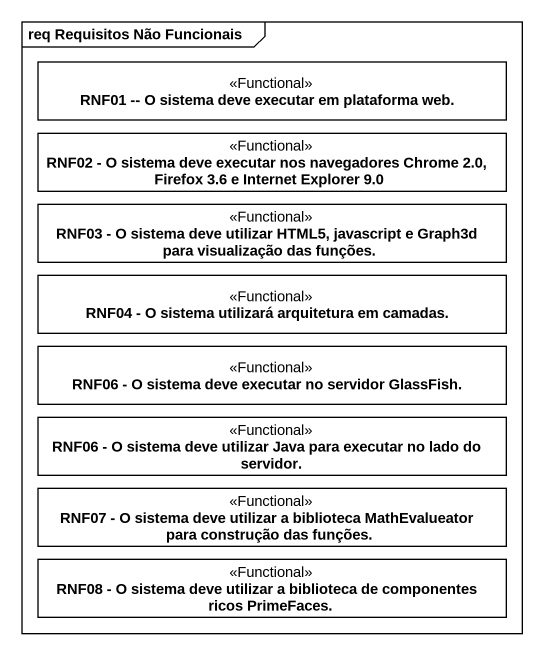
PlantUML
@startuml
mainframe req Requisitos Não Funcionais
hide circle
hide empty members
class "RNF01 -- O sistema deve executar em plataforma web." as RNF01_O_sistema_deve <<Functional>>
class "RNF02 - O sistema deve executar nos navegadores Chrome 2.0, Firefox 3.6 e Internet Explorer 9.0" as RNF02_O_sistema_deve <<Functional>>
class "RNF03 - O sistema deve utilizar HTML5, javascript e Graph3d para visualização das funções." as RNF03_O_sistema_deve <<Functional>>
class "RNF04 - O sistema utilizará arquitetura em camadas." as RNF04_O_sistema_utilizará <<Functional>>
class "RNF06 - O sistema deve executar no servidor GlassFish." as RNF06_O_sistema_deve <<Functional>>
class "RNF06 - O sistema deve utilizar Java para executar no lado do servidor." as RNF06_O_sistema_deve_2 <<Functional>>
class "RNF07 - O sistema deve utilizar a biblioteca MathEvalueator para construção das funções." as RNF07_O_sistema_deve <<Functional>>
class "RNF08 - O sistema deve utilizar a biblioteca de componentes ricos PrimeFaces." as RNF08_O_sistema_deve <<Functional>>
@enduml
